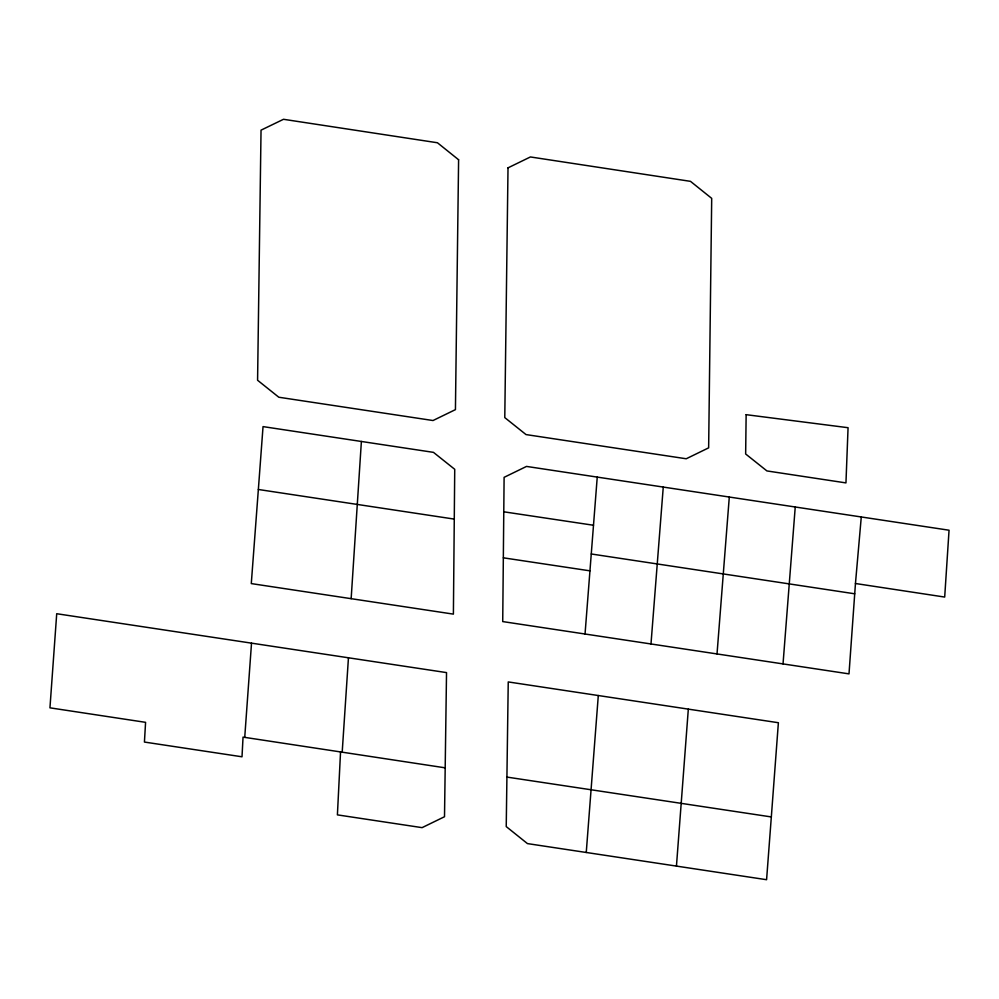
<?xml version="1.0" encoding="UTF-8"?>
<svg xmlns="http://www.w3.org/2000/svg" width="999" height="999" viewBox="0 0 999 999"><rect width="100%" height="100%" fill="white"/><g stroke="black" fill="none" stroke-linecap="round" stroke-linejoin="round"><path stroke-width="1.5" d="M340.547 751.947L337.4 814.872L422.077 827.647L444.505 816.732L446.528 672.602L56.718 613.723L49.95 707.829L145.579 722.339L144.43 742.057L242.008 756.792L243.044 737.112L445.179 767.831M351.149 598.676L361.388 441.471M342.195 752.197L348.451 657.792M855.456 583.503L849 673.875L502.722 621.578L504.108 477.335L526.523 466.421L949.05 530.219L944.692 597.065L855.456 583.503L861.275 516.97M244.73 737.399L251.523 643.144M258.354 489.485L263.037 426.61L433.466 452.36L454.732 469.305L453.396 614.123L251.286 583.591L258.354 489.485L454.27 519.093M771.328 816.932L778.383 722.727L508.241 681.93L506.231 826.585L527.447 843.593L766.583 879.707L771.328 816.932L506.93 777.085M598.301 695.529L586.251 852.472M676.448 866.096L688.323 709.128M585.039 634.003L597.24 477.11M650.986 643.955L663.261 487.075M717.02 653.933L729.295 497.04M783.029 663.898L795.241 506.993M503.783 511.8L593.481 525.249M591.283 553.983L854.719 593.793M503.334 557.817L589.959 570.841M458.603 159.753L455.432 409.627L433.017 420.529L278.821 397.24L257.58 380.257L261.039 130.157L283.504 119.293L437.437 142.757L458.603 159.753M508.016 167.844L504.782 417.607L526.023 434.577L686.226 458.766L708.641 447.852L711.7 198.364L690.484 181.343L530.419 156.955L508.016 167.844M746.141 414.672L745.654 453.983L766.92 470.929L845.953 482.904L848.064 427.709L746.141 414.672"/></g></svg>
